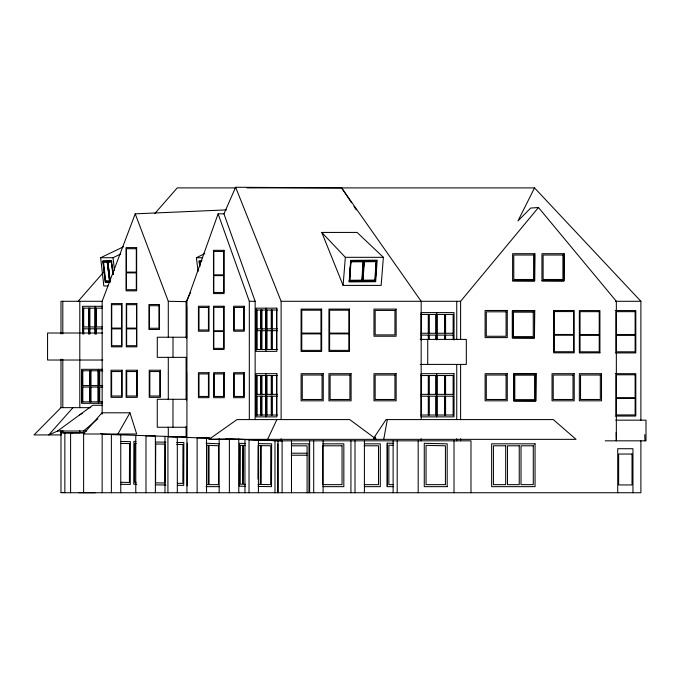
<?xml version="1.0" encoding="UTF-8"?>
<svg xmlns="http://www.w3.org/2000/svg" width="680" height="680" viewBox="0 0 680 680"><rect width="100%" height="100%" fill="white"/><g stroke="black" fill="none" stroke-linecap="round" stroke-linejoin="round"><path stroke-width="1.02" d="M102.144 492.737L102.153 434.197L186.099 437.079L186.099 426.496M244.945 492.737L244.962 439.646M187.195 485.902L187.331 443.079M258.06 479.179L258.162 445.57L260.44 445.604L260.321 484.466L258.043 484.432M534.769 253.691L534.438 280.968L512.61 280.815L512.61 253.691L534.769 253.691L534.769 280.815L512.61 280.815M564.094 253.691L563.771 280.968L541.943 280.815L541.943 253.691L564.094 253.691L564.094 280.815L541.943 280.815M375.292 281.052L376.482 260.754L375.292 281.052L349.562 281.256L349.69 276.114M349.834 274.1L350.327 267.019M350.54 263.993L350.752 260.958L376.712 260.839M349.562 281.256L350.752 260.958M350.438 261.681L350.99 261.851L349.699 280.271L361.853 280.177L363.035 261.698M362.125 281.07L363.545 260.856L362.346 281.154L349.333 281.172M362.567 281.07L363.995 260.856L362.567 281.07L375.062 280.968M343.102 285.404L345.338 257.32L321.784 232.432L357.076 232.432L383.384 257.32L381.149 285.404L343.102 285.404L321.784 232.432M383.724 439.348L387.337 419.585M421.166 419.585L421.166 301.291L341.624 187.901L235.637 187.263L223.958 213.834L218.11 213.834L186.923 301.291L186.923 492.728M226.482 209.891L135.226 213.834L102.153 301.291L102.153 414.154M267.623 439.348L276.862 419.585M186.099 337.62L186.099 301.648L190.697 292.171M640.891 420.163L640.891 301.291L534.531 187.901L517.981 220.915L530.672 208.054L538.466 207.51L616.343 301.291L616.343 440.827L616.123 432.556M117.912 433.993L129.94 412.802L101.991 412.802L83.385 433.993L136.68 433.993L129.94 412.802M373.464 438.489L386.07 419.585L553.308 419.585L576.045 439.348L209.015 439.348L237.014 419.585L349.716 419.585L376.431 439.348M374.085 439.348L375.615 437.044M460.598 339.311L460.598 301.291L538.466 207.51M78.141 301.291L103.258 272.544M154.895 213.46L177.225 187.901L235.756 187.901M72.947 407.651L48.773 434.928L57.562 431.026L92.752 405.28L102.212 405.28M60.987 359.21L60.987 407.651L34 434.928L61.225 434.928L61.225 431.757M83.547 431.026L97.869 418.829M79.577 414.911L82.212 413.457M198.101 271.337L196.384 257.745L204.791 253.555M107.967 286L103.836 286L100.648 257.728L113.041 257.728L120.547 254.056M100.648 257.728L123.598 246.713M103.011 261.469L103.453 261.409L105.799 281.758L105.358 281.826L103.011 261.469L111.809 261.205L111.358 261.273L112.888 274.499M107.159 261.375L109.658 281.716L107.159 261.375L107.746 261.307L110.1 281.656M109.506 281.724L109.956 281.664L107.602 261.307M110.126 280.747L107.984 262.208L108.876 262.08M103.657 262.31L107.602 262.216L109.148 275.613M107.984 262.208L111.8 262.115M105.791 280.857L109.744 280.764L109.386 277.67M105.358 281.826L109.956 281.664M110.1 282.378L105.323 282.498L102.816 260.805L111.418 260.601L112.973 274.023M201.934 260.763L199.028 260.822L199.699 265.974M201.305 261.443L199.248 261.486L199.911 266.56M209.015 439.348L227.953 439M350.99 261.851L363.146 261.757L362.678 261.587M348.857 280.916L359.584 280.916M65.926 432.692L62.806 432.701L62.806 430.61M246.976 187.901L534.531 187.901M345.338 257.32L383.384 257.32M196.384 257.745L202.521 257.745M102.578 301.291L60.987 301.291L60.987 333.94M218.11 213.834L249.305 301.291L255.144 301.291L255.144 419.585M235.637 187.263L281.12 301.291L460.598 301.291M615.468 301.291L640.891 301.291M102.34 306.298L82.56 306.298L82.56 333.676M102.153 308.142L82.9 308.142L82.9 326.961L102.153 326.961M277.355 310.021L256.36 310.021L256.36 328.831L277.355 328.831M553.639 310.565L574.2 310.479L574.2 352.835L553.639 352.835L553.639 310.479M615.247 310.565L635.808 310.565L635.808 352.92L615.247 352.92M421.107 314.449L436.279 314.449L436.279 333.268L421.107 333.268M436.747 314.449L453.543 314.449L453.543 333.268L436.747 333.268M102.153 328.814L82.9 328.814L82.9 334.041M277.355 330.684L256.36 330.684L256.36 349.503L277.355 349.503M102.706 333.013L47.566 333.013L47.566 360.026L102.773 360.026M421.107 335.113L436.279 335.113L436.279 339.295M436.747 335.113L453.543 335.113L453.543 339.295M186.635 337.229L157.293 337.229L157.293 357.349L186.635 357.349M420.172 339.405L466.318 339.405L466.318 364.412L420.172 364.412M599.913 352.835L579.351 352.92L579.351 310.565L599.913 310.565L599.913 352.92M102.595 369.317L81.558 369.317L81.558 403.317L102.595 403.317M102.757 370.77L98.931 370.77L98.931 385.585L102.757 385.585M615.247 373.685L635.808 373.685L635.808 416.05L615.247 416.05M277.355 375.538L256.36 375.538L256.36 394.357L277.355 394.357M421.107 375.538L436.279 375.538L436.279 394.357L421.107 394.357M436.747 375.538L453.543 375.538L453.543 394.357L436.747 394.357M102.757 387.048L98.931 387.048L98.931 401.863L102.757 401.863M277.355 396.202L256.36 396.202L256.36 415.021L277.355 415.021M421.107 396.202L436.279 396.202L436.279 415.021L421.107 415.021M436.747 396.202L453.543 396.202L453.543 415.021L436.747 415.021M186.618 399.287L157.267 399.287L157.267 427.252L186.618 427.252M60.987 407.651L90.754 407.651M615.791 420.163L646 420.163L646 440.827L605.217 440.827M57.562 431.026L86.674 431.026M60.987 432.633L83.623 432.777L83.623 492.737M258.281 440.062L278.146 440.827M225.998 438.923L281.12 440.827L470.985 440.827L470.985 492.737M291.312 443.827L308.975 443.827L308.975 492.737M322.856 443.827L343.833 443.827L343.833 486.65L322.856 486.65M364.574 443.827L380.298 443.827L380.298 486.65L364.574 486.65M291.286 445.825L307.088 445.825L307.088 492.737M364.25 445.791L378.522 445.791L378.522 484.644L364.25 484.644M291.286 453.22L307.088 453.22M291.286 455.226L307.088 455.226M206.644 484.644L208.165 484.644L208.165 445.315L206.644 445.247M393.507 484.644L388.85 484.644L388.85 445.213L393.507 445.315M206.04 486.65L219.359 486.65M393.703 486.65L387.073 486.65L387.073 443.173L393.703 443.309M60.987 430.55L60.987 492.583L64.855 492.737L640.891 492.737L640.891 440.827M60.987 492.583L63.07 492.592M78.633 492.66L95.242 492.737M119.722 434.622L111.376 434.554L111.376 492.737M135.923 441.43L133.875 441.396L133.748 484.219L136.816 484.271M121.184 441.481L130.398 441.626L130.271 484.449L121.048 484.304M155.788 442.025L166.039 442.187M245.625 443.462L239.479 443.368L239.351 486.183L245.497 486.285M258.324 443.615L271.643 443.827L271.515 486.65L258.196 486.438M176.681 442.467L183.855 442.578L183.727 485.401L177.582 485.299M136.255 443.394L134.742 443.377L134.623 482.231L136.136 482.256M121.117 443.445L129.531 443.572L129.412 482.435L120.997 482.298M245.59 445.425L243.491 445.392L243.372 484.254L245.472 484.287M176.672 444.423L182.98 444.524L182.861 483.387L177.607 483.302M155.66 484.848L165.911 485.01M135.226 213.834L168.292 301.291L186.099 301.648M72.666 432.82L62.806 432.701L82.917 432.82M186.099 437.079L167.926 436.704L167.926 492.737M100.572 433.491L102.638 433.568M186.923 437.435L210.766 438.345M206.524 437.699L209.61 437.844M238.349 439.152L244.647 439.442M206.04 443.215L219.359 443.827M341.624 187.901L351.594 202.844M353.949 206.363L356.295 209.882M223.958 213.834L255.144 301.291M199.699 261.418L200.09 264.46M112.276 265.276L112.506 267.308M112.982 271.379L113.212 273.42M112.157 265.2L112.514 268.294M112.871 271.388L113.228 274.474M113.041 257.728L114.461 270.291M644.767 434.622L644.938 440.827M219.155 438.66L219.164 492.737M632.952 492.737L632.952 448.715L617.721 448.715L617.721 492.737M460.598 364.659L460.598 419.585M460.598 438.702L460.598 440.827M456.748 301.291L456.748 339.311M456.748 364.659L456.748 419.585M456.748 438.702L456.748 440.827M453.993 339.983L453.993 312.604L421.107 312.604L421.107 339.983M454.019 440.827L454.019 492.737M453.135 314.449L453.135 333.268M453.135 335.113L453.135 339.295M453.135 375.538L453.135 394.357M453.135 396.202L453.135 415.021M445.579 314.449L445.579 333.268M445.579 335.113L445.579 339.295M445.579 375.538L445.579 394.357M445.579 396.202L445.579 415.021M445.119 314.449L445.171 333.268M445.171 335.113L445.119 339.295M445.171 375.538L445.119 394.357M445.171 396.202L445.119 415.021M444.712 314.449L444.712 333.268M444.712 335.113L444.712 339.295M444.712 375.538L444.712 394.357M444.712 396.202L444.712 415.021M437.155 314.449L437.155 333.268M437.155 335.113L437.155 339.295M437.155 375.538L437.155 394.357M437.155 396.202L437.155 415.021M436.696 312.604L436.696 339.983M436.696 373.685L436.696 416.865M435.871 314.449L435.871 333.268M435.871 335.113L435.871 339.295M435.871 375.538L435.871 394.357M435.871 396.202L435.871 415.021M429.105 314.449L429.105 333.268M429.105 335.113L429.105 339.295M429.105 375.538L429.105 394.357M429.105 396.202L429.105 415.021M428.697 314.449L428.697 333.268M428.697 335.113L428.697 339.295M428.697 375.538L428.697 394.357M428.697 396.202L428.697 415.021M428.289 314.449L428.289 333.268M428.289 335.113L428.289 339.295M428.289 375.538L428.289 394.357M428.289 396.202L428.289 415.021M427.728 339.405L427.728 364.412M421.515 314.449L421.515 333.268M421.515 335.113L421.515 339.295M421.515 375.538L421.515 394.357M421.515 396.202L421.515 415.021M421.166 438.702L421.166 440.827M418.183 440.827L418.183 492.737M397.197 440.827L397.197 492.737M393.116 440.827L393.116 492.737M387.413 443.173L387.413 486.65M364.403 440.827L364.403 492.737M355.011 440.827L355.011 492.737M350.931 440.827L350.931 492.737M323.094 440.827L323.094 492.737M313.701 440.827L313.701 492.737M309.629 440.827L309.629 492.737M291.49 440.827L291.49 492.737M282.106 492.737L282.106 440.827L278.026 440.742L278.026 492.737M281.12 301.291L281.12 419.585M281.12 438.702L281.12 440.827M277.814 443.827L277.814 492.737M276.565 310.021L276.565 328.831M276.565 330.684L276.565 349.503M276.565 375.538L276.565 394.357M276.565 396.202L276.565 415.021M274.983 440.827L274.983 492.737M272.332 310.021L272.332 349.503M272.332 375.538L272.332 394.357M272.332 396.202L272.332 415.021M271.541 310.021L271.541 328.831M271.541 330.684L271.541 349.503M271.541 375.538L271.541 394.357M271.541 396.202L271.541 415.021M271.252 310.021L271.252 328.831M271.252 330.684L271.252 349.503M271.252 375.538L271.252 394.357M271.252 396.202L271.252 415.021M267.019 310.021L267.019 349.503M267.019 375.538L267.019 394.357M267.019 396.202L267.019 415.021M266.22 310.021L266.22 328.831M266.22 330.684L266.22 349.503M266.22 375.538L266.22 394.357M266.22 396.202L266.22 415.021M265.931 308.168L265.931 351.348M265.931 373.685L265.931 416.865M265.676 310.021L265.676 328.831M265.676 330.684L265.676 349.503M265.676 375.538L265.676 394.357M265.676 396.202L265.676 415.021M261.945 310.021L261.945 349.503M261.945 375.538L261.945 394.357M261.945 396.202L261.945 415.021M261.146 310.021L261.146 328.831M261.146 330.684L261.146 349.503M261.146 375.538L261.146 394.357M261.146 396.202L261.146 415.021M260.89 310.021L260.89 328.831M260.89 330.684L260.89 349.503M260.89 375.538L260.89 394.357M260.89 396.202L260.89 415.021M258.409 492.737L258.409 440.173L249.025 439.798L249.025 492.737M257.15 310.021L257.15 349.503M257.15 375.538L257.15 394.357M257.15 396.202L257.15 415.021M249.305 301.291L249.305 419.585M238.774 492.737L238.774 439.28L229.381 439.05L229.381 492.737M206.524 492.728L206.524 437.827L197.132 437.827L197.132 492.728M186.668 306.501L186.668 338.096M186.643 372.631L186.643 400.019M186.099 357.723L186.099 398.99M177.319 492.737L177.319 436.883L168.292 436.721L168.292 427.201M173.009 337.229L173.009 357.349M172.983 399.287L172.983 427.252M168.292 301.291L168.292 337.263M168.292 357.365L168.292 399.687M164.976 436.594L164.985 492.737M155.38 492.737L155.38 435.973L145.987 435.871L145.987 492.737M135.779 435.481L135.779 492.737M120.768 434.63L120.768 492.737M99.722 370.77L99.722 385.585M99.722 387.048L99.722 401.863M98.43 369.317L98.43 403.317M96.441 308.142L96.441 326.961M96.441 328.814L96.441 334.041M95.65 308.142L95.65 326.961M95.65 328.814L95.65 334.041M95.276 306.298L95.276 333.676M94.945 308.142L94.945 326.961M94.945 328.814L94.945 334.041M91.009 370.77L91.009 385.585M91.009 387.048L91.009 401.863M90.219 370.77L90.219 385.585M90.219 387.048L90.219 401.863M89.879 308.142L89.879 326.961M89.879 328.814L89.879 334.041M89.777 370.77L89.777 385.585M89.777 387.048L89.777 401.863M89.088 308.142L89.088 326.961M89.088 328.814L89.088 334.041M88.748 308.142L88.748 326.961M88.748 328.814L88.748 334.041M83.691 308.142L83.691 326.961M83.691 328.814L83.691 334.041M82.798 370.77L82.798 385.585M82.798 387.048L82.798 401.863M79.798 301.291L79.798 407.269M79.798 430.576L79.798 432.701L70.593 432.777L70.593 492.737M64.855 432.777L64.855 492.737M62.806 301.291L62.806 333.94M62.806 359.21L62.806 407.651M155.703 443.989L155.584 482.842L165.044 482.995L165.163 444.133L155.703 443.989M240.346 445.34L240.227 484.202L242.505 484.237L242.615 445.375L240.346 445.34M261.307 445.621L261.188 484.483L270.649 484.636L270.767 445.774L261.307 445.621M534.769 310.683L534.438 337.951L512.278 337.951L512.278 310.828L534.438 310.828L534.438 337.951L512.61 337.807L512.61 310.683L534.769 310.683M536.087 373.685L535.763 400.962L513.604 400.962L513.604 373.839L535.763 373.839L535.763 400.962L513.927 400.809L513.927 373.685L536.087 373.685M350.684 260.38L349.163 281.92L375.666 281.716L377.179 260.176L350.684 260.38M364.335 261.749L363.043 280.168L374.799 280.075L376.091 261.655L364.335 261.749M136.655 247.588L126.081 247.588L126.081 290.836L136.655 290.836L136.655 247.588M136.306 248.71L126.438 248.71L126.438 272.094L136.306 272.094L136.306 248.71M224.06 250.333L213.486 250.333L213.486 293.582L224.06 293.582L224.06 250.333M223.703 251.455L213.834 251.455L213.834 274.839L223.703 274.839L223.703 251.455M533.587 255.025L513.783 255.025L513.783 279.488L533.587 279.488L533.587 255.025M562.921 255.025L543.116 255.025L543.116 279.488L562.921 279.488L562.921 255.025M136.306 272.875L126.438 272.875L126.438 289.714L136.306 289.714L136.306 272.875M223.703 275.621L213.834 275.621L213.834 292.459L223.703 292.459L223.703 275.621M121.967 303.586L111.393 303.586L111.393 346.834L121.967 346.834L121.967 303.586M136.85 303.586L126.276 303.586L126.276 346.834L136.85 346.834L136.85 303.586M159.502 304.504L148.937 304.504L148.937 329.477L159.502 329.477L159.502 304.504M121.618 304.708L111.749 304.708L111.749 328.091L121.618 328.091L121.618 304.708M136.501 304.708L126.633 304.708L126.633 328.091L136.501 328.091L136.501 304.708M158.933 305.728L149.498 305.728L149.498 328.253L158.933 328.253L158.933 305.728M208.998 306.229L198.432 306.229L198.432 331.202L208.998 331.202L208.998 306.229M224.06 306.229L213.486 306.229L213.486 349.477L224.06 349.477L224.06 306.229M244.239 306.229L233.674 306.229L233.674 331.202L244.239 331.202L244.239 306.229M208.437 307.453L199.002 307.453L199.002 329.978L208.437 329.978L208.437 307.453M223.703 307.351L213.834 307.351L213.834 330.735L223.703 330.735L223.703 307.351M243.678 307.453L234.234 307.453L234.234 329.978L243.678 329.978L243.678 307.453M276.853 308.168L256.096 308.168L256.096 351.348L276.853 351.348L276.853 308.168M321.657 309.102L301.087 309.102L301.087 351.458L321.657 351.458L321.657 309.102M349.503 309.102L328.942 309.102L328.942 351.458L349.503 351.458L349.503 309.102M396.134 309.102L373.975 309.102L373.975 336.226L396.134 336.226L396.134 309.102M320.969 310.199L301.775 310.199L301.775 333.098L320.969 333.098L320.969 310.199M348.815 310.199L329.622 310.199L329.622 333.098L348.815 333.098L348.815 310.199M394.952 310.428L375.156 310.428L375.156 334.9L394.952 334.9L394.952 310.428M507.263 310.479L485.103 310.479L485.103 337.603L507.263 337.603L507.263 310.479M573.512 311.576L554.319 311.576L554.319 334.475L573.512 334.475L573.512 311.576M599.225 311.661L580.04 311.661L580.04 334.56L599.225 334.56L599.225 311.661M635.129 311.661L615.935 311.661L615.935 334.56L635.129 334.56L635.129 311.661M506.081 311.805L486.285 311.805L486.285 336.277L506.081 336.277L506.081 311.805M533.256 312.162L513.46 312.162L513.46 336.625L533.256 336.625L533.256 312.162M121.618 328.874L111.749 328.874L111.749 345.712L121.618 345.712L121.618 328.874M136.501 328.874L126.633 328.874L126.633 345.712L136.501 345.712L136.501 328.874M223.703 331.517L213.834 331.517L213.834 348.355L223.703 348.355L223.703 331.517M320.969 333.872L301.775 333.872L301.775 350.361L320.969 350.361L320.969 333.872M348.815 333.872L329.622 333.872L329.622 350.361L348.815 350.361L348.815 333.872M573.512 335.249L554.319 335.249L554.319 351.738L573.512 351.738L573.512 335.249M599.225 335.333L580.04 335.333L580.04 351.815L599.225 351.815L599.225 335.333M635.129 335.333L615.935 335.333L615.935 351.815L635.129 351.815L635.129 335.333M122.188 370.226L111.035 370.226L111.035 397.35L122.188 397.35L122.188 370.226M137.267 370.226L126.115 370.226L126.115 397.35L137.267 397.35L137.267 370.226M160.386 370.226L149.243 370.226L149.243 397.35L160.386 397.35L160.386 370.226M97.988 370.77L82.008 370.77L82.008 385.585L97.988 385.585L97.988 370.77M121.593 371.552L111.631 371.552L111.631 396.015L121.593 396.015L121.593 371.552M136.671 371.552L126.709 371.552L126.709 396.015L136.671 396.015L136.671 371.552M159.8 371.552L149.838 371.552L149.838 396.015L159.8 396.015L159.8 371.552M208.998 372.708L198.432 372.708L198.432 397.681L208.998 397.681L208.998 372.708M224.255 372.708L213.69 372.708L213.69 397.681L224.255 397.681L224.255 372.708M244.239 372.708L233.674 372.708L233.674 397.681L244.239 397.681L244.239 372.708M276.853 373.685L256.096 373.685L256.096 416.865L276.853 416.865L276.853 373.685M323.247 373.685L301.087 373.685L301.087 400.809L323.247 400.809L323.247 373.685M351.092 373.685L328.942 373.685L328.942 400.809L351.092 400.809L351.092 373.685M396.134 373.685L373.975 373.685L373.975 400.809L396.134 400.809L396.134 373.685M453.993 373.685L421.107 373.685L421.107 416.865L453.993 416.865L453.993 373.685M507.263 373.685L485.103 373.685L485.103 400.809L507.263 400.809L507.263 373.685M574.2 373.685L552.041 373.685L552.041 400.809L574.2 400.809L574.2 373.685M601.511 373.685L579.351 373.685L579.351 400.809L601.511 400.809L601.511 373.685M208.437 373.932L199.002 373.932L199.002 396.457L208.437 396.457L208.437 373.932M223.695 373.932L214.251 373.932L214.251 396.457L223.695 396.457L223.695 373.932M243.678 373.932L234.234 373.932L234.234 396.457L243.678 396.457L243.678 373.932M635.129 374.791L615.935 374.791L615.935 397.69L635.129 397.69L635.129 374.791M322.065 375.02L302.269 375.02L302.269 399.483L322.065 399.483L322.065 375.02M349.92 375.02L330.115 375.02L330.115 399.483L349.92 399.483L349.92 375.02M394.952 375.02L375.156 375.02L375.156 399.483L394.952 399.483L394.952 375.02M506.081 375.02L486.285 375.02L486.285 399.483L506.081 399.483L506.081 375.02M573.019 375.02L553.222 375.02L553.222 399.483L573.019 399.483L573.019 375.02M600.329 375.02L580.533 375.02L580.533 399.483L600.329 399.483L600.329 375.02M534.582 375.164L514.785 375.164L514.785 399.636L534.582 399.636L534.582 375.164M97.988 387.048L82.008 387.048L82.008 401.863L97.988 401.863L97.988 387.048M635.129 398.454L615.935 398.454L615.935 414.945L635.129 414.945L635.129 398.454M535.058 443.827L491.648 443.827L491.648 486.65L535.058 486.65L535.058 443.827M342.048 445.791L322.677 445.791L322.677 484.644L342.048 484.644L342.048 445.791M505.69 445.791L493.425 445.791L493.425 484.644L505.69 484.644L505.69 445.791M519.24 445.791L507.467 445.791L507.467 484.644L519.24 484.644L519.24 445.791M533.281 445.791L521.016 445.791L521.016 484.644L533.281 484.644L533.281 445.791M632.026 454.036L618.638 454.036L618.638 484.942L632.026 484.942L632.026 454.036M218.493 484.644L209.032 484.644L209.032 445.358L218.493 445.791L218.493 484.644M445.417 484.644L426.046 484.644L426.046 445.358L445.417 445.791L445.417 484.644M447.193 486.65L424.269 486.65L424.269 443.317L447.193 443.827L447.193 486.65"/></g></svg>
